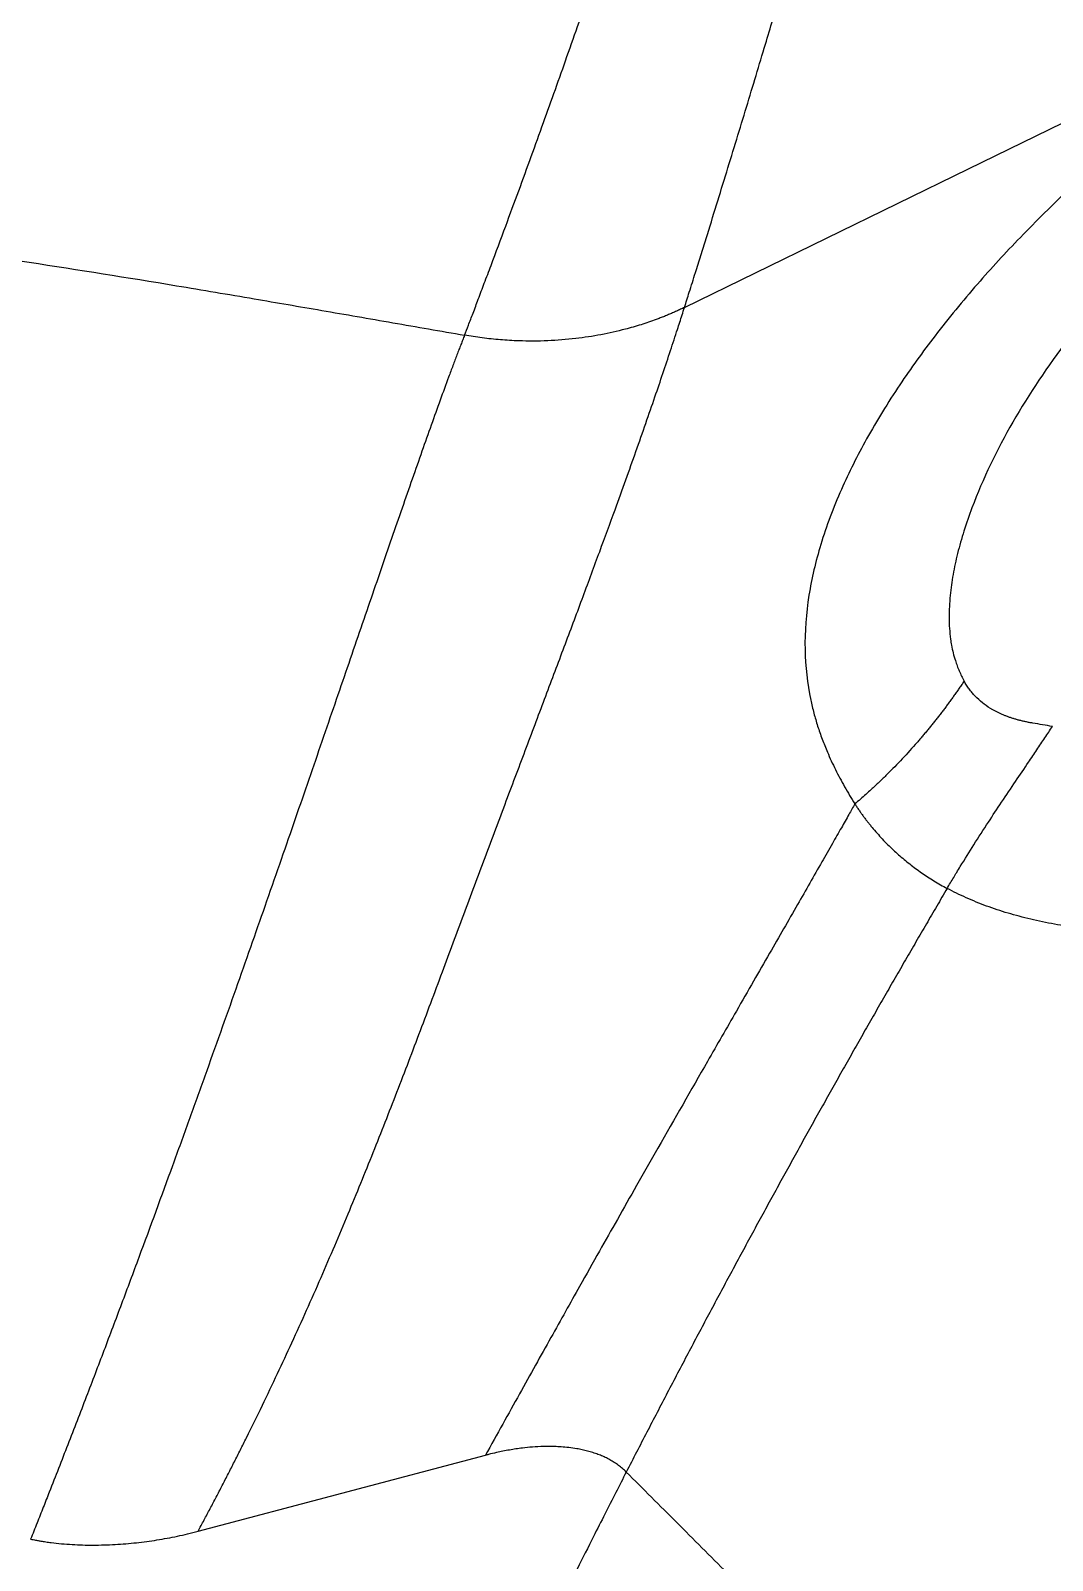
# Model space of a CAD drawing. Extents: x 525 to 613, y 487 to 635.
# Drawn here: x 576.91 to 580.97, y 573 to 579.08 of the extents above; entities that cross this region are included whole.
import ezdxf

# ---------------------------------------------------------------- set-up
doc = ezdxf.new("R2010")
doc.units = 0
doc.header["$MEASUREMENT"] = 0
doc.layers.add('1', color=4, linetype='Continuous')
doc.layers.add('STD TEST', color=3, linetype='Continuous')

# ---------------------------------------------------------------- blocks, each defined once
blk = doc.blocks.new('2023 VANGUARD')
at = {"layer": '1', "color": 3, "linetype": 'Continuous', "lineweight": 25}
blk.add_line((8.6163, -19.5708), (9.7577, -19.2691), dxfattribs=at)
at = {"layer": '1', "color": 3, "linetype": 'Continuous', "lineweight": 25, "flags": 128}
blk.add_lwpolyline([(10.5483, -14.7104), (11.6756, -14.1607), (12.8029, -13.6111)], dxfattribs=at)
at = {"layer": '1', "color": 3, "linetype": 'Continuous', "lineweight": 25}
for points, knots in [([(9.6747, -14.8208), (9.6798, -14.8076), (9.6912, -14.7785), (9.7094, -14.7308), (9.7305, -14.6753), (9.7543, -14.612), (9.7908, -14.5145), (9.8368, -14.3914), (9.9071, -14.2009), (9.9893, -13.9746), (10.0848, -13.7062), (10.179, -13.436), (10.2643, -13.1872), (10.341, -12.9611), (10.4319, -12.6918), (10.547, -12.3494), (10.6539, -12.0345), (10.737, -11.7942), (10.7813, -11.6671), (10.8119, -11.58), (10.8301, -11.5287), (10.848, -11.4786), (10.8656, -11.4296), (10.883, -11.3816), (10.8943, -11.3506), (10.9, -11.3351)], [0, 0, 0, 0, 0.008402, 0.018546, 0.030432, 0.044059, 0.059428, 0.093837, 0.125302, 0.187373, 0.249777, 0.317036, 0.388035, 0.442813, 0.499987, 0.614647, 0.749913, 0.812418, 0.874921, 0.895782, 0.916639, 0.937491, 0.958337, 0.979175, 1, 1, 1, 1]), ([(10.5483, -14.7104), (10.5546, -14.6904), (10.5691, -14.6442), (10.5907, -14.5755), (10.613, -14.5044), (10.6552, -14.3694), (10.7027, -14.215), (10.7556, -14.0423), (10.8076, -13.872), (10.8552, -13.714), (10.9021, -13.5571), (10.9478, -13.4048), (11.0074, -13.2061), (11.0767, -12.9762), (11.14, -12.7684), (11.1977, -12.5819), (11.248, -12.4198), (11.3022, -12.2452), (11.3461, -12.1039), (11.3846, -11.98), (11.4147, -11.8828), (11.443, -11.7914), (11.4671, -11.7132), (11.486, -11.6521), (11.5041, -11.5928), (11.5218, -11.535), (11.539, -11.4787), (11.5556, -11.4238), (11.5663, -11.3884), (11.5716, -11.3707)], [0, 0, 0, 0, 0.013606, 0.031447, 0.047072, 0.062697, 0.125363, 0.156546, 0.187793, 0.250551, 0.27548, 0.308723, 0.369733, 0.435179, 0.500599, 0.550486, 0.603896, 0.652982, 0.72138, 0.748883, 0.785512, 0.828352, 0.85329, 0.877742, 0.902195, 0.926648, 0.951101, 0.975552, 1, 1, 1, 1]), ([(12.9327, -13.5477), (12.9166, -13.5592), (12.8845, -13.5819), (12.837, -13.6161), (12.7904, -13.6502), (12.7445, -13.6841), (12.6994, -13.7179), (12.6551, -13.7516), (12.6116, -13.785), (12.5688, -13.8183), (12.5269, -13.8515), (12.4856, -13.8845), (12.4451, -13.9174), (12.4053, -13.9501), (12.3663, -13.9827), (12.3279, -14.0152), (12.2902, -14.0475), (12.2533, -14.0797), (12.217, -14.1117), (12.1813, -14.1436), (12.1464, -14.1754), (12.112, -14.207), (12.0217, -14.2914), (11.8844, -14.4268), (11.7052, -14.6216), (11.5445, -14.8171), (11.3966, -15.0225), (11.2711, -15.2266), (11.1647, -15.4387), (11.0864, -15.6464), (11.036, -15.8591), (11.0206, -16.0647), (11.0375, -16.2203), (11.0616, -16.3214), (11.0767, -16.3731), (11.0946, -16.4248), (11.1132, -16.4709), (11.1311, -16.5112), (11.1476, -16.5456), (11.1652, -16.5799), (11.184, -16.6141), (11.2038, -16.6482), (11.218, -16.6709), (11.225, -16.6822)], [0, 0, 0, 0, 0.01321, 0.026274, 0.0392, 0.051989, 0.064641, 0.077156, 0.089535, 0.101782, 0.1139, 0.125891, 0.137757, 0.149502, 0.161127, 0.172634, 0.184025, 0.195302, 0.206468, 0.217524, 0.228472, 0.239315, 0.250053, 0.314818, 0.375105, 0.439844, 0.500075, 0.565087, 0.625067, 0.690135, 0.750046, 0.814639, 0.874982, 0.8907, 0.906224, 0.921834, 0.937479, 0.947933, 0.958363, 0.968776, 0.97918, 0.989583, 1, 1, 1, 1]), ([(13.3346, -13.6725), (13.3177, -13.6845), (13.2838, -13.7085), (13.2357, -13.7431), (13.1916, -13.7751), (13.1342, -13.8175), (13.062, -13.8722), (12.9734, -13.9413), (12.8859, -14.0115), (12.7731, -14.1052), (12.6634, -14.2012), (12.5573, -14.2995), (12.4526, -14.4006), (12.3123, -14.5452), (12.178, -14.6996), (12.013, -14.9103), (11.8435, -15.1636), (11.7183, -15.4214), (11.6574, -15.5971), (11.6323, -15.6855), (11.6139, -15.7709), (11.602, -15.8559), (11.5975, -15.9419), (11.6015, -16.0077), (11.6105, -16.0648), (11.6191, -16.1), (11.631, -16.1338), (11.6393, -16.1542), (11.6485, -16.1743), (11.6555, -16.1876), (11.6589, -16.1942)], [0, 0, 0, 0, 0.017169, 0.034329, 0.049189, 0.062513, 0.093769, 0.125027, 0.157198, 0.188712, 0.250049, 0.282527, 0.314623, 0.377731, 0.461377, 0.500083, 0.625044, 0.749982, 0.783334, 0.815241, 0.845123, 0.875, 0.906241, 0.937498, 0.946115, 0.968745, 0.976557, 0.984371, 0.992185, 1, 1, 1, 1]), ([(0, -13.9356), (0.0325, -13.9356), (0.0976, -13.9357), (0.1953, -13.9359), (0.2929, -13.9364), (0.3905, -13.937), (0.4881, -13.9378), (0.5857, -13.9387), (0.6832, -13.9399), (0.7807, -13.9412), (0.8783, -13.9427), (0.9758, -13.9444), (1.0733, -13.9462), (1.1707, -13.9482), (1.2682, -13.9504), (1.3656, -13.9528), (1.463, -13.9553), (1.5604, -13.958), (1.6578, -13.9609), (1.7552, -13.964), (1.8525, -13.9672), (1.9498, -13.9706), (2.0471, -13.9742), (2.1444, -13.978), (2.2416, -13.9819), (2.3389, -13.986), (2.4361, -13.9903), (2.5333, -13.9948), (2.6304, -13.9994), (2.7276, -14.0043), (2.8247, -14.0093), (2.9218, -14.0144), (3.0189, -14.0198), (3.1159, -14.0253), (3.213, -14.031), (3.31, -14.0369), (3.407, -14.0429), (3.5039, -14.0492), (3.6008, -14.0556), (3.6977, -14.0622), (3.7946, -14.0689), (3.8914, -14.0758), (3.9882, -14.083), (4.0849, -14.0902), (4.1816, -14.0977), (4.2783, -14.1053), (4.3749, -14.1132), (4.4715, -14.1211), (4.5681, -14.1293), (4.6646, -14.1376), (4.761, -14.1462), (4.8575, -14.1548), (5.1243, -14.1794), (5.5606, -14.2225), (6.1636, -14.2893), (6.7635, -14.3629), (7.358, -14.4431), (7.9478, -14.5298), (8.4404, -14.6085), (8.8269, -14.6738), (9.0657, -14.715), (9.2489, -14.7466), (9.3905, -14.7712), (9.5326, -14.7959), (9.6272, -14.8125), (9.6747, -14.8208)], [0, 0, 0, 0, 0.009779, 0.019556, 0.029333, 0.039108, 0.048883, 0.058657, 0.06843, 0.078203, 0.087976, 0.097748, 0.107521, 0.117293, 0.127066, 0.136839, 0.146613, 0.156388, 0.166164, 0.17594, 0.185718, 0.195497, 0.205278, 0.21506, 0.224844, 0.23463, 0.244418, 0.254209, 0.264002, 0.273797, 0.283595, 0.293396, 0.3032, 0.313007, 0.322817, 0.33263, 0.342447, 0.352266, 0.36209, 0.371916, 0.381746, 0.39158, 0.401417, 0.411258, 0.421103, 0.430951, 0.440804, 0.45066, 0.460521, 0.470385, 0.480254, 0.490127, 0.500005, 0.56231, 0.624718, 0.687269, 0.750002, 0.812268, 0.875, 0.908326, 0.937499, 0.952932, 0.968492, 0.984181, 1, 1, 1, 1]), ([(8.6163, -19.5709), (8.6244, -19.5559), (8.6405, -19.5259), (8.6646, -19.4806), (8.6887, -19.4348), (8.7127, -19.3886), (8.7368, -19.3419), (8.7608, -19.2947), (8.7848, -19.2471), (8.8221, -19.1724), (8.8716, -19.0717), (8.9316, -18.946), (9.0103, -18.7768), (9.1049, -18.565), (9.2122, -18.3124), (9.3125, -18.0664), (9.4081, -17.8232), (9.5012, -17.5786), (9.5911, -17.3381), (9.6782, -17.1039), (9.7627, -16.8775), (9.8457, -16.6565), (9.9261, -16.4432), (10.0026, -16.24), (10.076, -16.0445), (10.1461, -15.8573), (10.2118, -15.6797), (10.283, -15.485), (10.3581, -15.2761), (10.4194, -15.1001), (10.4633, -14.9707), (10.488, -14.8964), (10.5069, -14.839), (10.519, -14.8016), (10.5296, -14.7688), (10.539, -14.7396), (10.5451, -14.7204), (10.5483, -14.7104)], [0, 0, 0, 0, 0.007607, 0.01527, 0.022991, 0.03077, 0.03861, 0.046513, 0.054478, 0.062505, 0.083888, 0.104727, 0.125013, 0.167704, 0.209397, 0.250004, 0.290184, 0.331835, 0.375002, 0.415577, 0.457222, 0.499994, 0.541817, 0.583438, 0.625001, 0.667195, 0.708834, 0.750003, 0.811568, 0.874988, 0.904619, 0.935223, 0.950396, 0.965865, 0.976508, 0.987881, 1, 1, 1, 1]), ([(10.5483, -14.7104), (10.543, -14.7129), (10.5326, -14.718), (10.5168, -14.7252), (10.5008, -14.7323), (10.4847, -14.7392), (10.4684, -14.7459), (10.452, -14.7523), (10.4214, -14.7639), (10.3756, -14.7795), (10.3028, -14.8005), (10.2161, -14.8201), (10.1129, -14.8358), (10.0033, -14.8444), (9.9157, -14.8446), (9.8533, -14.8417), (9.8168, -14.8392), (9.7806, -14.8358), (9.7448, -14.8316), (9.7094, -14.8267), (9.6863, -14.8228), (9.6747, -14.8208)], [0, 0, 0, 0, 0.020126, 0.040181, 0.060172, 0.080109, 0.1, 0.119854, 0.139678, 0.209803, 0.281194, 0.389455, 0.500013, 0.621709, 0.749836, 0.79133, 0.832944, 0.874644, 0.916398, 0.958184, 1, 1, 1, 1]), ([(9.6747, -14.8208), (9.6723, -14.8269), (9.6675, -14.8393), (9.6601, -14.8584), (9.6525, -14.8781), (9.6447, -14.8985), (9.6367, -14.9197), (9.6285, -14.9415), (9.6201, -14.9641), (9.6035, -15.0088), (9.578, -15.0785), (9.5427, -15.1768), (9.5057, -15.2812), (9.4671, -15.3912), (9.427, -15.5067), (9.3717, -15.6667), (9.2983, -15.8804), (9.2037, -16.1559), (9.1028, -16.4499), (8.9958, -16.7603), (8.8837, -17.0831), (8.7661, -17.4182), (8.6645, -17.7044), (8.5799, -17.9399), (8.4935, -18.1785), (8.4042, -18.4216), (8.3126, -18.6674), (8.243, -18.8521), (8.1718, -19.0388), (8.1115, -19.195), (8.0624, -19.3212), (8.0299, -19.4039), (8.0014, -19.4761), (7.9767, -19.5385), (7.9598, -19.5807), (7.9513, -19.6021)], [0, 0, 0, 0, 0.007389, 0.014906, 0.022547, 0.030308, 0.038186, 0.046175, 0.054274, 0.062482, 0.093546, 0.124995, 0.156155, 0.187518, 0.218917, 0.250027, 0.311837, 0.374984, 0.437479, 0.499998, 0.563602, 0.625031, 0.687505, 0.718531, 0.74998, 0.812456, 0.843708, 0.874974, 0.905717, 0.93754, 0.953182, 0.968796, 0.978881, 0.98928, 1, 1, 1, 1]), ([(11.6589, -16.1942), (11.6557, -16.1989), (11.6494, -16.2083), (11.6396, -16.2225), (11.6298, -16.2366), (11.6198, -16.2506), (11.6098, -16.2646), (11.5997, -16.2785), (11.5895, -16.2923), (11.5792, -16.306), (11.5688, -16.3196), (11.5584, -16.3332), (11.5478, -16.3466), (11.5372, -16.36), (11.5265, -16.3733), (11.5157, -16.3865), (11.5049, -16.3996), (11.4939, -16.4126), (11.4829, -16.4255), (11.4568, -16.4556), (11.4141, -16.5027), (11.3629, -16.5553), (11.3212, -16.5957), (11.2932, -16.6219), (11.2684, -16.6444), (11.2468, -16.6635), (11.2323, -16.6759), (11.225, -16.6822)], [0, 0, 0, 0, 0.030965, 0.061548, 0.091732, 0.121509, 0.150878, 0.179844, 0.208415, 0.2366, 0.264413, 0.291866, 0.318971, 0.345744, 0.372197, 0.398343, 0.424196, 0.449769, 0.475074, 0.500124, 0.626576, 0.750051, 0.811792, 0.873643, 0.914977, 0.9571, 1, 1, 1, 1]), ([(11.9314, -16.3614), (11.9267, -16.3606), (11.9173, -16.359), (11.9035, -16.3562), (11.89, -16.3532), (11.8769, -16.3499), (11.8641, -16.3463), (11.8516, -16.3425), (11.8394, -16.3385), (11.8275, -16.3341), (11.816, -16.3296), (11.8048, -16.3247), (11.7939, -16.3196), (11.7833, -16.3143), (11.7731, -16.3087), (11.7549, -16.298), (11.7303, -16.2807), (11.7069, -16.2593), (11.6902, -16.2406), (11.6786, -16.2258), (11.6681, -16.2103), (11.662, -16.1996), (11.6589, -16.1942)], [0, 0, 0, 0, 0.037744, 0.075026, 0.111876, 0.148329, 0.184418, 0.220178, 0.255646, 0.290859, 0.325854, 0.360669, 0.395345, 0.42992, 0.464434, 0.498928, 0.619519, 0.742488, 0.805804, 0.869725, 0.934421, 1, 1, 1, 1]), ([(11.5914, -17.0178), (11.5957, -17.0105), (11.6043, -16.9959), (11.617, -16.9747), (11.6301, -16.9529), (11.6565, -16.9095), (11.6982, -16.8426), (11.7532, -16.7573), (11.809, -16.6732), (11.8626, -16.5934), (11.9037, -16.5329), (11.9314, -16.4918), (11.9479, -16.4673), (11.964, -16.4433), (11.9796, -16.4198), (11.9948, -16.3968), (12.0045, -16.382), (12.0094, -16.3745)], [0, 0, 0, 0, 0.031259, 0.062522, 0.091331, 0.125043, 0.250041, 0.38136, 0.500011, 0.627839, 0.74995, 0.791585, 0.833216, 0.874864, 0.916543, 0.958258, 1, 1, 1, 1]), ([(11.225, -16.6822), (11.2171, -16.6962), (11.1992, -16.7276), (11.1694, -16.7801), (11.1337, -16.843), (11.0757, -16.9446), (10.9926, -17.0899), (10.9022, -17.2476), (10.821, -17.3888), (10.7388, -17.5319), (10.6119, -17.7529), (10.4797, -17.9839), (10.3605, -18.1931), (10.2831, -18.3296), (10.2077, -18.463), (10.1392, -18.5848), (10.075, -18.6993), (10.0166, -18.8036), (9.9555, -18.9129), (9.8919, -19.0272), (9.8256, -19.1465), (9.7806, -19.2277), (9.7577, -19.2691)], [0, 0, 0, 0, 0.0161318, 0.0363069, 0.0605196, 0.0887629, 0.1536916, 0.2284924, 0.2713351, 0.317323, 0.3944489, 0.5276028, 0.5853498, 0.6372495, 0.6860118, 0.7401294, 0.7785482, 0.8189236, 0.8612561, 0.9055461, 0.951794, 1, 1, 1, 1]), ([(11.225, -16.6822), (11.2277, -16.6864), (11.233, -16.6946), (11.2412, -16.7069), (11.2496, -16.7189), (11.2581, -16.7307), (11.2667, -16.7422), (11.2754, -16.7535), (11.2842, -16.7645), (11.3029, -16.7873), (11.3328, -16.8211), (11.3688, -16.8571), (11.3983, -16.8838), (11.4201, -16.9026), (11.4426, -16.9208), (11.4657, -16.9385), (11.4894, -16.9556), (11.5138, -16.9721), (11.539, -16.9879), (11.5647, -17.0033), (11.5825, -17.013), (11.5914, -17.0178)], [0, 0, 0, 0, 0.0334046, 0.0661651, 0.0982942, 0.1298056, 0.1607128, 0.1910276, 0.22076, 0.2499171, 0.3769829, 0.4999705, 0.5565218, 0.6127342, 0.6686383, 0.7242722, 0.779681, 0.8349094, 0.8900012, 0.945009, 1, 1, 1, 1]), ([(11.5914, -17.0178), (11.5776, -17.0412), (11.55, -17.0882), (11.5088, -17.1589), (11.4675, -17.2298), (11.4262, -17.3011), (11.3849, -17.3727), (11.3436, -17.4445), (11.3023, -17.5167), (11.261, -17.5891), (11.2198, -17.6619), (11.1785, -17.7349), (11.1372, -17.8083), (11.096, -17.8819), (11.0548, -17.9559), (11.0136, -18.0301), (10.9724, -18.1046), (10.9312, -18.1794), (10.89, -18.2545), (10.8489, -18.3299), (10.8078, -18.4056), (10.7667, -18.4815), (10.7256, -18.5578), (10.6846, -18.6343), (10.6436, -18.7111), (10.6026, -18.7882), (10.5617, -18.8656), (10.5208, -18.9433), (10.48, -19.0212), (10.4392, -19.0994), (10.3984, -19.1779), (10.3577, -19.2567), (10.3306, -19.3093), (10.3171, -19.3357)], [0, 0, 0, 0, 0.030598, 0.061306, 0.092123, 0.123052, 0.15409, 0.185239, 0.216498, 0.247868, 0.279348, 0.31094, 0.342641, 0.374454, 0.406378, 0.438412, 0.470557, 0.502814, 0.535181, 0.56766, 0.600249, 0.63295, 0.665762, 0.698685, 0.73172, 0.764865, 0.798122, 0.831491, 0.86497, 0.898561, 0.932262, 0.966076, 1, 1, 1, 1]), ([(13.1799, -17.219), (13.1672, -17.2183), (13.1414, -17.2168), (13.1021, -17.2149), (13.0616, -17.2131), (13.0198, -17.2115), (12.9601, -17.2097), (12.8782, -17.2078), (12.7769, -17.2062), (12.6733, -17.2049), (12.5694, -17.2035), (12.4683, -17.201), (12.3655, -17.197), (12.2674, -17.191), (12.1659, -17.1818), (12.0677, -17.169), (11.9859, -17.1543), (11.9233, -17.1404), (11.8778, -17.1289), (11.8334, -17.1164), (11.7902, -17.1027), (11.7481, -17.0879), (11.7072, -17.0721), (11.6674, -17.0552), (11.6288, -17.0372), (11.6038, -17.0242), (11.5914, -17.0178)], [0, 0, 0, 0, 0.023493, 0.047737, 0.072735, 0.098487, 0.124996, 0.183245, 0.250006, 0.31251, 0.37501, 0.442564, 0.500021, 0.565745, 0.625069, 0.689529, 0.750015, 0.779724, 0.808899, 0.837561, 0.865729, 0.893428, 0.92068, 0.947508, 0.97394, 1, 1, 1, 1]), ([(10.3171, -19.3356), (10.3147, -19.3333), (10.3098, -19.3285), (10.3022, -19.3217), (10.2944, -19.3152), (10.2863, -19.309), (10.278, -19.303), (10.2695, -19.2974), (10.2607, -19.292), (10.2518, -19.2869), (10.2427, -19.282), (10.2334, -19.2774), (10.2239, -19.2731), (10.2143, -19.269), (10.2044, -19.2652), (10.1945, -19.2616), (10.1843, -19.2583), (10.1741, -19.2552), (10.1636, -19.2523), (10.1531, -19.2496), (10.1424, -19.2472), (10.1317, -19.245), (10.1036, -19.2399), (10.0702, -19.2361), (10.0259, -19.2341), (9.988, -19.234), (9.9457, -19.2361), (9.9006, -19.2406), (9.8529, -19.2477), (9.8081, -19.2566), (9.7764, -19.2641), (9.7619, -19.268), (9.7577, -19.2691)], [0, 0, 0, 0, 0.0171718, 0.034333, 0.0515018, 0.068695, 0.0859281, 0.1032149, 0.1205681, 0.1379987, 0.1555165, 0.1731299, 0.1908462, 0.2086712, 0.2266097, 0.2446654, 0.2628409, 0.2811379, 0.2995569, 0.3180978, 0.3367595, 0.3555403, 0.3744375, 0.482641, 0.5276179, 0.6019009, 0.6767108, 0.7445285, 0.8337439, 0.9229988, 0.9778768, 1, 1, 1, 1]), ([(10.3171, -19.3357), (10.3032, -19.3628), (10.2747, -19.4184), (10.2313, -19.5038), (10.1801, -19.6049), (10.1222, -19.7204), (10.0368, -19.8921), (9.9312, -20.1074), (9.6809, -20.6271), (9.3229, -21.4045), (8.8699, -22.461), (8.5158, -23.3398), (8.2387, -24.0559), (8.0438, -24.5699), (7.8444, -25.1047), (7.6672, -25.5837), (7.5121, -26.0021), (7.4002, -26.3023), (7.3176, -26.523), (7.2472, -26.7099), (7.1802, -26.8857), (7.1082, -27.0728), (7.0397, -27.2486), (6.9748, -27.4133), (6.9135, -27.5668), (6.8735, -27.6652), (6.8542, -27.7126)], [0, 0, 0, 0, 0.009917, 0.020291, 0.031122, 0.046756, 0.062287, 0.093461, 0.124728, 0.249943, 0.372076, 0.499936, 0.560489, 0.624951, 0.681643, 0.749988, 0.795352, 0.831337, 0.8579, 0.874995, 0.899025, 0.921783, 0.943264, 0.963464, 0.982378, 1, 1, 1, 1]), ([(10.3171, -19.3356), (10.3505, -19.369), (10.4171, -19.4356), (10.5173, -19.5358), (10.6176, -19.6361), (10.7181, -19.7366), (10.8187, -19.8372), (10.9195, -19.938), (11.0205, -20.039), (11.1216, -20.1401), (11.2229, -20.2414), (11.3243, -20.3429), (11.426, -20.4445), (11.5278, -20.5463), (11.6297, -20.6483), (11.7319, -20.7504), (11.8342, -20.8527), (11.9366, -20.9552), (12.1486, -21.1672), (12.4708, -21.4894), (12.904, -21.9226), (13.3392, -22.3578), (13.9172, -22.9359), (14.6403, -23.659), (15.4126, -24.4313), (16.0908, -25.1094), (16.6739, -25.6925), (17.3542, -26.3729), (18.1311, -27.1497), (19.0056, -28.0242), (19.8797, -28.8982), (20.6087, -29.6273), (21.19, -30.2086), (21.6253, -30.6439), (22.0586, -31.0772), (22.4116, -31.4303), (22.685, -31.7036), (22.8792, -31.8978), (23.0727, -32.0914), (23.2656, -32.2842), (23.4578, -32.4765), (23.6494, -32.6681), (23.8404, -32.8591), (24.0309, -33.0495), (24.1575, -33.1762), (24.2208, -33.2394)], [0, 0, 0, 0, 0.007308, 0.014622, 0.021944, 0.029273, 0.03661, 0.043953, 0.051305, 0.058663, 0.06603, 0.073404, 0.080787, 0.088177, 0.095576, 0.102982, 0.110398, 0.117821, 0.125254, 0.156441, 0.187697, 0.21903, 0.250451, 0.312366, 0.37459, 0.416196, 0.457714, 0.499476, 0.561843, 0.62402, 0.686835, 0.749358, 0.780771, 0.812079, 0.843297, 0.87444, 0.888527, 0.902577, 0.916591, 0.93057, 0.944517, 0.958431, 0.972316, 0.986172, 1, 1, 1, 1]), ([(7.9513, -19.6021), (7.9546, -19.6027), (7.9613, -19.6039), (7.9704, -19.6059), (7.9805, -19.6077), (7.994, -19.61), (8.012, -19.6128), (8.0532, -19.6184), (8.1156, -19.6241), (8.2008, -19.6265), (8.2862, -19.6239), (8.3711, -19.6169), (8.4398, -19.6077), (8.4939, -19.5984), (8.5345, -19.5904), (8.5755, -19.5813), (8.6026, -19.5743), (8.6163, -19.5708)], [0, 0, 0, 0, 0.015643, 0.031363, 0.042438, 0.062715, 0.09396, 0.125404, 0.250851, 0.373368, 0.502672, 0.626778, 0.74923, 0.810118, 0.872162, 0.935435, 1, 1, 1, 1])]:
    blk.add_open_spline(points, degree=3, knots=knots, dxfattribs=at)
blk.add_open_spline([(12.0094, -16.3745), (11.9834, -16.3702), (11.9574, -16.3658), (11.9314, -16.3614)], degree=3, dxfattribs=at)
blk = doc.blocks.new('2026 Vanguard')
at = {"layer": 'STD TEST', "color": 1}
blk.add_blockref('2023 VANGUARD', (44.1613, 88.209), dxfattribs=at)

msp = doc.modelspace()

# ---------------------------------------------------------------- block references
at = {"layer": '1'}
msp.add_blockref('2026 Vanguard', (524.7985, 504.4821), dxfattribs=at)

doc.saveas('drawing.dxf')
